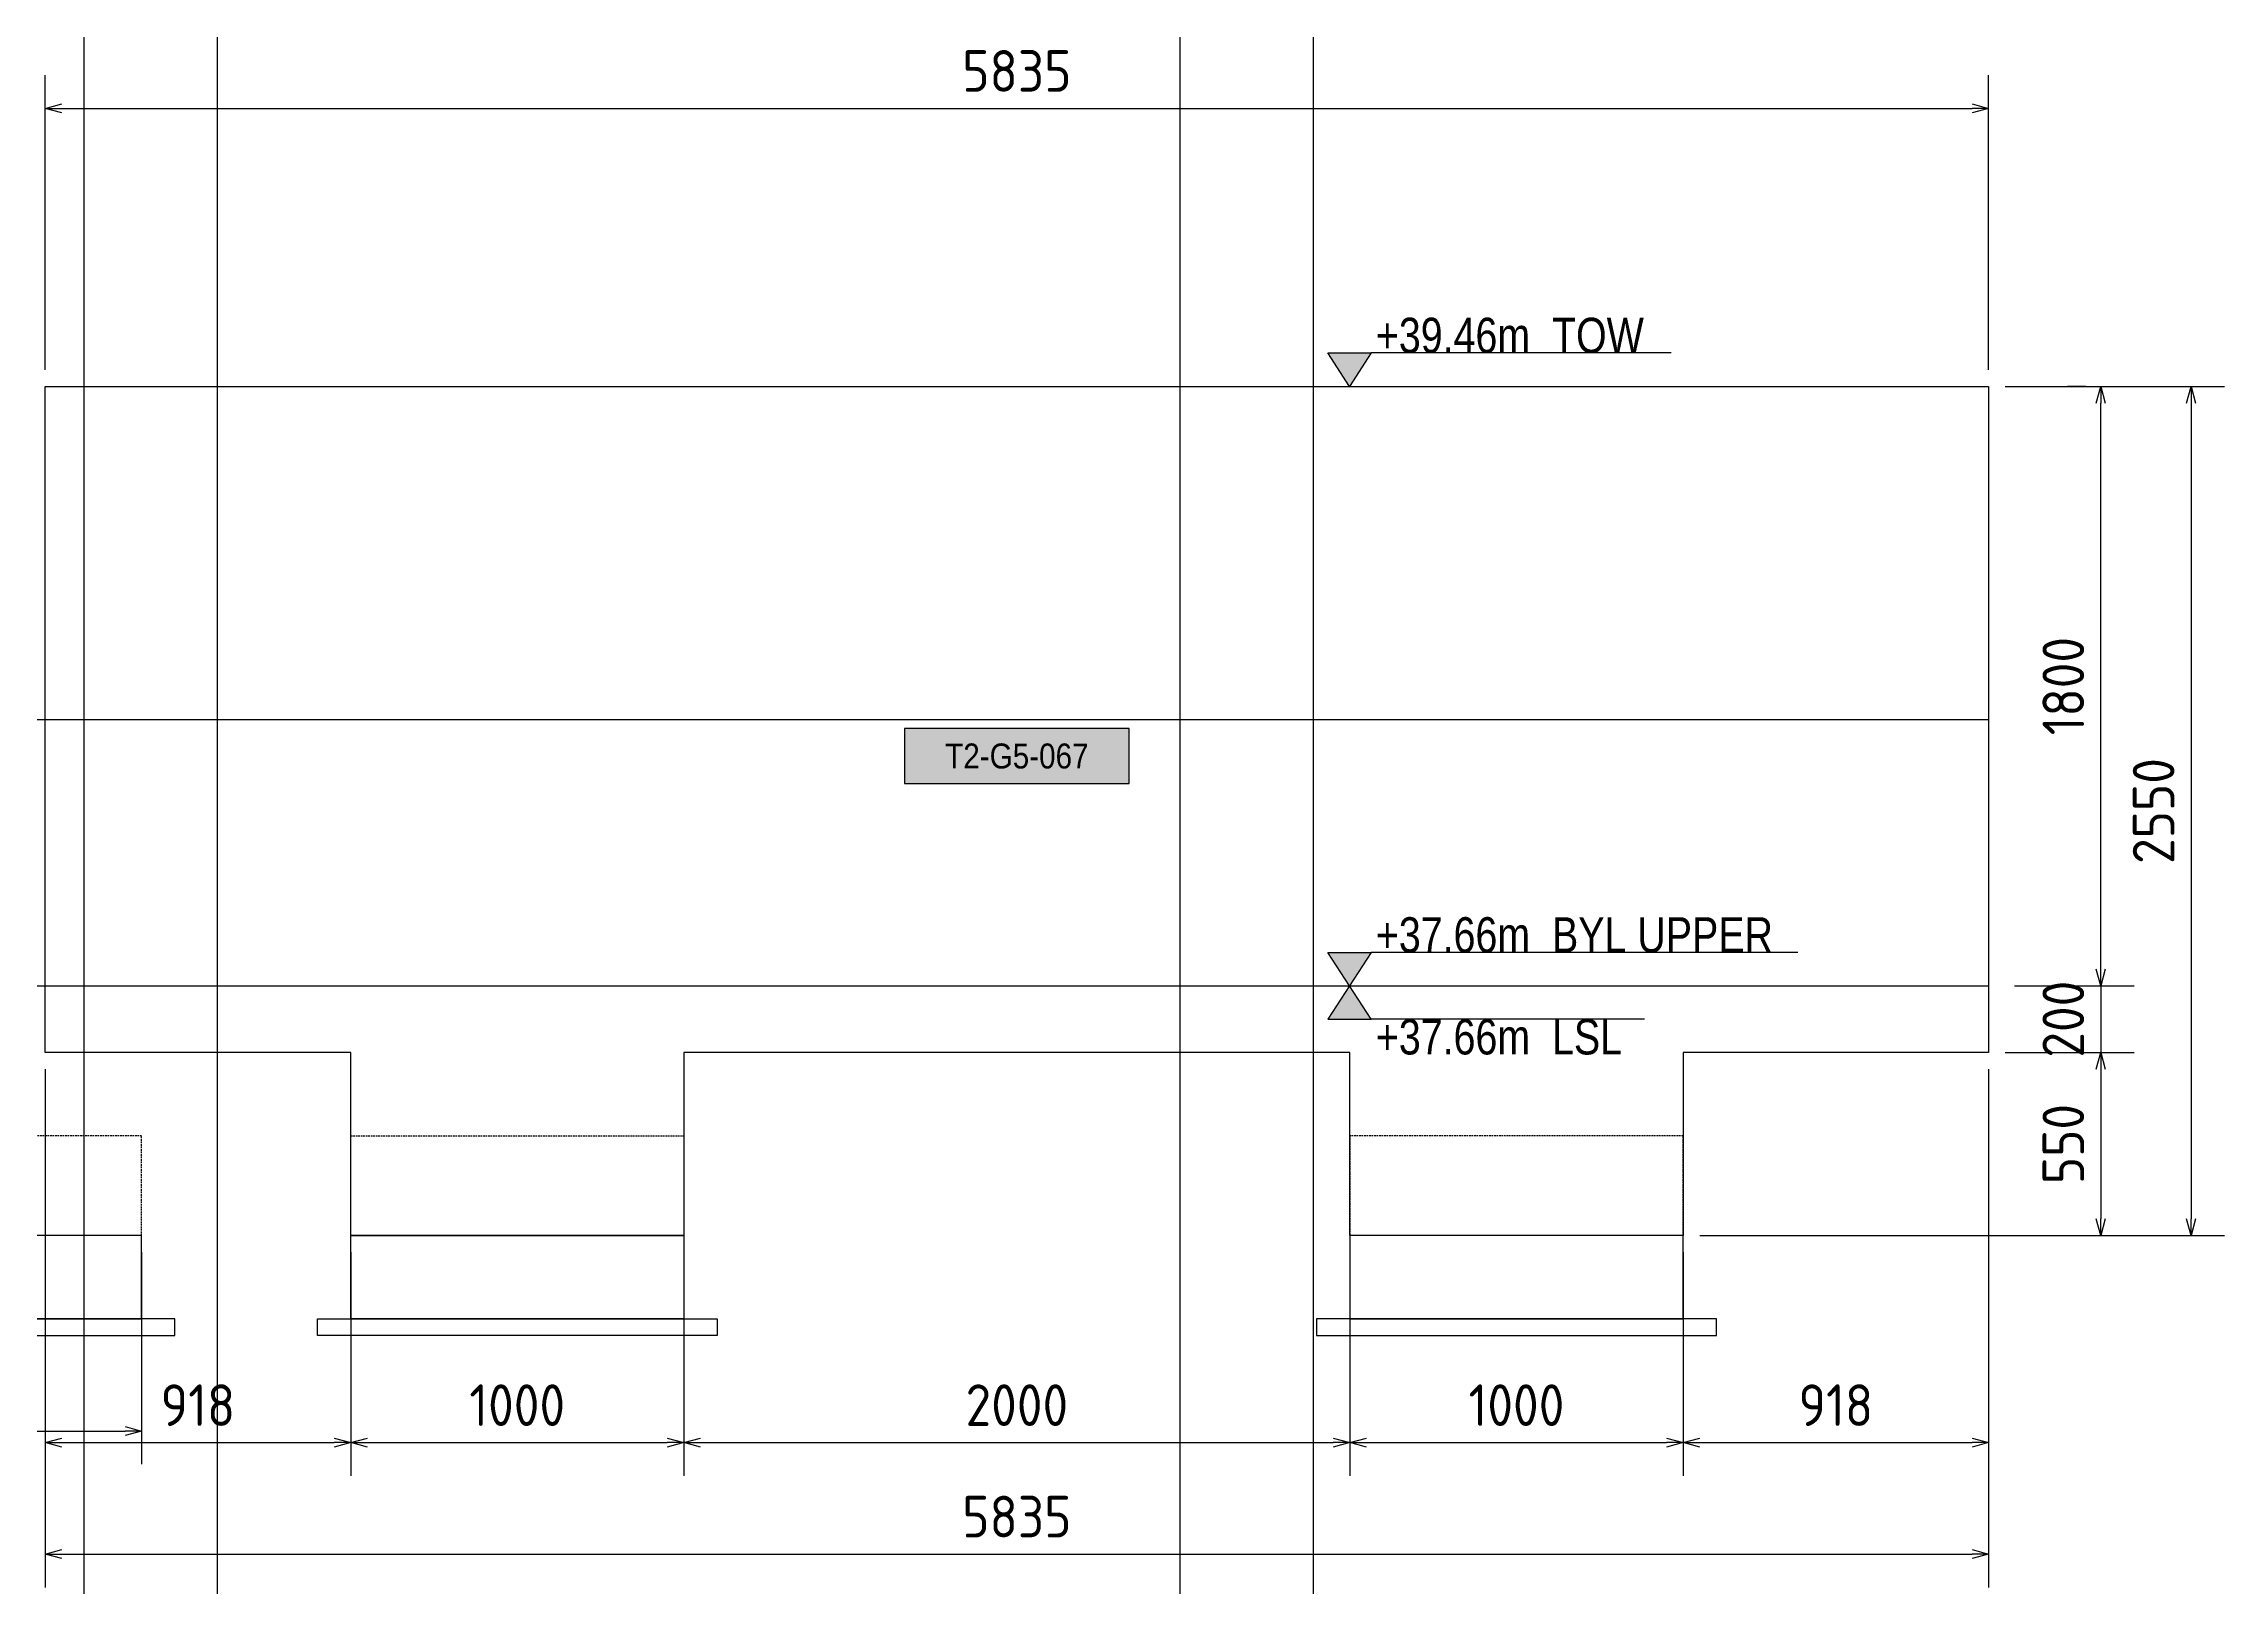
# Model space of a CAD drawing. Header units: centimetres. Extents: x -6122352 to 4157695, y -1694241 to 1947892.
# Drawn here: x 3320031 to 3326578, y 105562 to 110198 of the extents above; entities that cross this region are included whole.
import ezdxf
from ezdxf.enums import TextEntityAlignment as Align

# ---------------------------------------------------------------- set-up
doc = ezdxf.new("R2010")
doc.units = ezdxf.units.CM
doc.header["$MEASUREMENT"] = 0
doc.header["$PDMODE"] = 66
doc.header["$PDSIZE"] = 100
doc.linetypes.add('23585-XR-AR-END-SETTING OUT PLAN$0$HIDDEN', pattern=[0.375, 0.25, -0.125])
doc.linetypes.add('DASHED2', pattern=[0.375, 0.25, -0.125])
for name, color, linetype in [('00-MI-DIM', 7, 'Continuous'), ('@MI-TYPE-01', 30, 'Continuous'), ('@MI-TYPE-02', 6, 'Continuous'), ('JML-Dimension', 1, 'Continuous'), ('PANEL-TAGS', 7, 'Continuous'), ('SECTION', 130, 'Continuous')]:
    doc.layers.add(name, color=color, linetype=linetype)
doc.styles.add('PANELTAG_STYLE', font='arial.ttf')
doc.styles.add('Schueco-BEMSTIL', font='isocpeur.ttf', dxfattribs={"width": 0.9})
doc.styles.add('txt-Pisa-std', font='arial.ttf', dxfattribs={"width": 0.8})
doc.dimstyles.new('MI- JWC-TXT-2.5 MM', dxfattribs={"dimscale": 1.5, "dimtxt": 2.5, "dimasz": 1, "dimexe": 2, "dimexo": 1, "dimgap": 1, "dimtad": 1, "dimdec": 0, "dimdsep": 46, "dimtxsty": 'Schueco-BEMSTIL', "dimblk": 'OPEN30', "dimcen": 0, "dimdle": 2, "dimclrd": 140, "dimclre": 8, "dimclrt": 40, "dimadec": 0, "dimazin": 2, "dimtfac": 1, "dimtdec": 0, "dimtix": 1, "dimtmove": 2, "dimatfit": 3, "dimldrblk": 'OPEN', "dimfxl": 2, "dimlwd": -1, "dimlwe": -1, "dimarcsym": 0})

# ---------------------------------------------------------------- blocks, each defined once
blk = doc.blocks.new('T1-FOOTING ELEVATION')
at = {"color": 9}
blk.add_lwpolyline([(-600, -250), (600, -250), (600, -300), (-600, -300)], close=True, dxfattribs=at)
at = {"layer": '@MI-TYPE-01', "color": 114, "linetype": '23585-XR-AR-END-SETTING OUT PLAN$0$HIDDEN', "ltscale": 20, "true_color": 0x139b48}
blk.add_lwpolyline([(-500, 0), (-500, 300), (500, 300), (500, 0)], dxfattribs=at)
at = {"layer": '@MI-TYPE-01', "color": 114, "true_color": 0x139b48}
blk.add_lwpolyline([(-500, 0), (500, 0), (500, -250), (-500, -250)], close=True, dxfattribs=at)
blk = doc.blocks.new('_Open30')
at = {"color": 0, "linetype": 'ByBlock', "lineweight": -2}
for p, q in [((-1, 0.27), (0, 0)), ((0, 0), (-1, -0.27)), ((0, 0), (-1, 0))]:
    blk.add_line(p, q, dxfattribs=at)
blk = doc.blocks.new('*D3632')
at = {"layer": '@MI-TYPE-01', "color": 8, "transparency": 16777216}
for p, q in [((3319325.6, 106568.4), (3319325.6, 105931.8)), ((3320325.6, 106568.4), (3320325.6, 105931.8))]:
    blk.add_line(p, q, dxfattribs=at)
at = {"layer": '@MI-TYPE-01', "color": 140, "transparency": 16777216}
blk.add_line((3319375.6, 106031.8), (3320275.6, 106031.8), dxfattribs=at)
at = {"layer": 'Defpoints', "color": 0, "transparency": 16777216}
for p in [(3319325.6, 106618.4), (3320325.6, 106618.4), (3320325.6, 106031.8)]:
    blk.add_point(p, dxfattribs=at)
at = {"layer": '@MI-TYPE-01', "color": 140, "transparency": 16777216, "xscale": 50, "yscale": 50, "zscale": 50, "rotation": 180}
blk.add_blockref('_Open30', (3319325.6, 106031.8), dxfattribs=at)
at = {"layer": '@MI-TYPE-01', "color": 140, "transparency": 16777216, "xscale": 50, "yscale": 50, "zscale": 50}
blk.add_blockref('_Open30', (3320325.6, 106031.8), dxfattribs=at)
at = {"layer": '@MI-TYPE-01', "color": 40, "transparency": 16777216, "insert": (3319825.6, 106144.3), "char_height": 125, "attachment_point": 5, "style": 'Schueco-BEMSTIL'}
blk.add_mtext('1000', dxfattribs=at)
blk = doc.blocks.new('_Open')
at = {"color": 0, "linetype": 'ByBlock', "lineweight": -2}
for p, q in [((-1, 0.2), (0, 0)), ((-1, -0.2), (0, 0)), ((0, 0), (-1, 0))]:
    blk.add_line(p, q, dxfattribs=at)
blk = doc.blocks.new('*U2667')
at = {"layer": 'JML-Dimension'}
h = blk.add_hatch(color=10, dxfattribs=at)
h.dxf.hatch_style = 1
h.paths.add_polyline_path([(0, 0), (-1.54, 2.37), (1.54, 2.37)])
blk.add_line((20.93, 2.37), (1.54, 2.37), dxfattribs=at)
blk.add_lwpolyline([(0, 0), (-1.54, 2.37), (1.54, 2.37), (0, 0)], dxfattribs=at)
at = {"color": 5, "style": 'txt-Pisa-std', "width": 0.8}
blk.add_attdef('+0.0', text='', height=2.5, dxfattribs=at).set_placement((1.87, 2.37), align=Align.BOTTOM_LEFT)
blk = doc.blocks.new('*U1108')
at = {"layer": 'JML-Dimension'}
h = blk.add_hatch(color=10, dxfattribs=at)
h.dxf.hatch_style = 1
h.paths.add_polyline_path([(0, 0), (-1.54, 2.37), (1.54, 2.37)])
blk.add_line((31.81, 2.37), (1.54, 2.37), dxfattribs=at)
blk.add_lwpolyline([(0, 0), (-1.54, 2.37), (1.54, 2.37), (0, 0)], dxfattribs=at)
at = {"color": 5, "style": 'txt-Pisa-std', "width": 0.8}
blk.add_attdef('+0.0', text='', height=2.5, dxfattribs=at).set_placement((1.87, 2.37), align=Align.BOTTOM_LEFT)
blk = doc.blocks.new('*U2668')
at = {"layer": 'JML-Dimension'}
h = blk.add_hatch(color=10, dxfattribs=at)
h.dxf.hatch_style = 1
h.paths.add_polyline_path([(0, 0), (-1.54, 2.37), (1.54, 2.37)])
blk.add_line((22.83, 2.37), (1.54, 2.37), dxfattribs=at)
blk.add_lwpolyline([(0, 0), (-1.54, 2.37), (1.54, 2.37), (0, 0)], dxfattribs=at)
at = {"color": 5, "style": 'txt-Pisa-std', "width": 0.8}
blk.add_attdef('+0.0', text='', height=2.5, dxfattribs=at).set_placement((1.87, 2.37), align=Align.BOTTOM_LEFT)
blk = doc.blocks.new('*D3729')
at = {"layer": '00-MI-DIM', "color": 8, "transparency": 16777216}
for p, q in [((3320035.6, 109218.4), (3320035.6, 110103)), ((3325870.8, 109218.4), (3325870.8, 110103))]:
    blk.add_line(p, q, dxfattribs=at)
at = {"layer": '00-MI-DIM', "color": 140, "transparency": 16777216}
blk.add_line((3320085.6, 110003), (3325820.8, 110003), dxfattribs=at)
at = {"layer": 'Defpoints', "color": 0, "transparency": 16777216}
for p in [(3325870.8, 110003), (3320035.6, 109168.4), (3325870.8, 109168.4)]:
    blk.add_point(p, dxfattribs=at)
at = {"layer": '00-MI-DIM', "color": 140, "transparency": 16777216, "xscale": 50, "yscale": 50, "zscale": 50, "rotation": 180}
blk.add_blockref('_Open30', (3320035.6, 110003), dxfattribs=at)
at = {"layer": '00-MI-DIM', "color": 140, "transparency": 16777216, "xscale": 50, "yscale": 50, "zscale": 50}
blk.add_blockref('_Open30', (3325870.8, 110003), dxfattribs=at)
at = {"layer": '00-MI-DIM', "color": 40, "transparency": 16777216, "insert": (3322953.2, 110115.5), "char_height": 125, "attachment_point": 5, "style": 'Schueco-BEMSTIL'}
blk.add_mtext('5835', dxfattribs=at)
blk = doc.blocks.new('*D3730')
at = {"layer": '00-MI-DIM', "color": 140, "transparency": 16777216}
for p, q in [((3326207.4, 107418.4), (3326207.4, 107468.4)), ((3326207.4, 107368.4), (3326207.4, 107168.4)), ((3326207.4, 107118.4), (3326207.4, 107068.4))]:
    blk.add_line(p, q, dxfattribs=at)
at = {"layer": '00-MI-DIM', "color": 8, "transparency": 16777216}
for p, q in [((3326257.4, 107368.4), (3326307.4, 107368.4)), ((3325920.8, 107168.4), (3326307.4, 107168.4))]:
    blk.add_line(p, q, dxfattribs=at)
at = {"layer": 'Defpoints', "color": 0, "transparency": 16777216}
for p in [(3326207.4, 107368.4), (3325870.8, 107168.4), (3326207.4, 107168.4)]:
    blk.add_point(p, dxfattribs=at)
at = {"layer": '00-MI-DIM', "color": 140, "transparency": 16777216, "xscale": 50, "yscale": 50, "zscale": 50}
for p, rotation in [((3326207.4, 107368.4), 270), ((3326207.4, 107168.4), 90)]:
    blk.add_blockref('_Open30', p, dxfattribs=dict(at, rotation=rotation))
at = {"layer": '00-MI-DIM', "color": 40, "transparency": 16777216, "insert": (3326094.9, 107268.4), "char_height": 125, "attachment_point": 5, "rotation": 90, "style": 'Schueco-BEMSTIL'}
blk.add_mtext('200', dxfattribs=at)
blk = doc.blocks.new('*D3731')
at = {"layer": '00-MI-DIM', "color": 8, "transparency": 16777216}
for p, q in [((3325920.8, 107168.4), (3326307.4, 107168.4)), ((3326009.5, 106618.4), (3326307.4, 106618.4))]:
    blk.add_line(p, q, dxfattribs=at)
at = {"layer": '00-MI-DIM', "color": 140, "transparency": 16777216}
blk.add_line((3326207.4, 107118.4), (3326207.4, 106668.4), dxfattribs=at)
at = {"layer": 'Defpoints', "color": 0, "transparency": 16777216}
for p in [(3325870.8, 107168.4), (3325959.5, 106618.4), (3326207.4, 106618.4)]:
    blk.add_point(p, dxfattribs=at)
at = {"layer": '00-MI-DIM', "color": 140, "transparency": 16777216, "xscale": 50, "yscale": 50, "zscale": 50}
for p, rotation in [((3326207.4, 107168.4), 90), ((3326207.4, 106618.4), 270)]:
    blk.add_blockref('_Open30', p, dxfattribs=dict(at, rotation=rotation))
at = {"layer": '00-MI-DIM', "color": 40, "transparency": 16777216, "insert": (3326094.9, 106893.4), "char_height": 125, "attachment_point": 5, "rotation": 90, "style": 'Schueco-BEMSTIL'}
blk.add_mtext('550', dxfattribs=at)
blk = doc.blocks.new('*D3732')
at = {"layer": '00-MI-DIM', "color": 8, "transparency": 16777216}
for p, q in [((3320035.6, 107118.4), (3320035.6, 105896.9)), ((3320953.2, 106568.4), (3320953.2, 105896.9))]:
    blk.add_line(p, q, dxfattribs=at)
at = {"layer": '00-MI-DIM', "color": 140, "transparency": 16777216}
blk.add_line((3320085.6, 105996.9), (3320903.2, 105996.9), dxfattribs=at)
at = {"layer": 'Defpoints', "color": 0, "transparency": 16777216}
for p in [(3320035.6, 107168.4), (3320953.2, 106618.4), (3320953.2, 105996.9)]:
    blk.add_point(p, dxfattribs=at)
at = {"layer": '00-MI-DIM', "color": 140, "transparency": 16777216, "xscale": 50, "yscale": 50, "zscale": 50, "rotation": 180}
blk.add_blockref('_Open30', (3320035.6, 105996.9), dxfattribs=at)
at = {"layer": '00-MI-DIM', "color": 140, "transparency": 16777216, "xscale": 50, "yscale": 50, "zscale": 50}
blk.add_blockref('_Open30', (3320953.2, 105996.9), dxfattribs=at)
at = {"layer": '00-MI-DIM', "color": 40, "transparency": 16777216, "insert": (3320494.4, 106109.4), "char_height": 125, "attachment_point": 5, "style": 'Schueco-BEMSTIL'}
blk.add_mtext('918', dxfattribs=at)
blk = doc.blocks.new('*D3733')
at = {"layer": '00-MI-DIM', "color": 8, "transparency": 16777216}
for p, q in [((3320953.2, 106318.4), (3320953.2, 105896.9)), ((3321953.2, 106318.4), (3321953.2, 105896.9))]:
    blk.add_line(p, q, dxfattribs=at)
at = {"layer": '00-MI-DIM', "color": 140, "transparency": 16777216}
blk.add_line((3321003.2, 105996.9), (3321903.2, 105996.9), dxfattribs=at)
at = {"layer": 'Defpoints', "color": 0, "transparency": 16777216}
for p in [(3320953.2, 106368.4), (3321953.2, 106368.4), (3321953.2, 105996.9)]:
    blk.add_point(p, dxfattribs=at)
at = {"layer": '00-MI-DIM', "color": 140, "transparency": 16777216, "xscale": 50, "yscale": 50, "zscale": 50, "rotation": 180}
blk.add_blockref('_Open30', (3320953.2, 105996.9), dxfattribs=at)
at = {"layer": '00-MI-DIM', "color": 140, "transparency": 16777216, "xscale": 50, "yscale": 50, "zscale": 50}
blk.add_blockref('_Open30', (3321953.2, 105996.9), dxfattribs=at)
at = {"layer": '00-MI-DIM', "color": 40, "transparency": 16777216, "insert": (3321453.2, 106109.4), "char_height": 125, "attachment_point": 5, "style": 'Schueco-BEMSTIL'}
blk.add_mtext('1000', dxfattribs=at)
blk = doc.blocks.new('*D3734')
at = {"layer": '00-MI-DIM', "color": 8, "transparency": 16777216}
for p, q in [((3321953.2, 106568.4), (3321953.2, 105896.9)), ((3323953.2, 106568.4), (3323953.2, 105896.9))]:
    blk.add_line(p, q, dxfattribs=at)
at = {"layer": '00-MI-DIM', "color": 140, "transparency": 16777216}
blk.add_line((3322003.2, 105996.9), (3323903.2, 105996.9), dxfattribs=at)
at = {"layer": 'Defpoints', "color": 0, "transparency": 16777216}
for p in [(3321953.2, 106618.4), (3323953.2, 106618.4), (3323953.2, 105996.9)]:
    blk.add_point(p, dxfattribs=at)
at = {"layer": '00-MI-DIM', "color": 140, "transparency": 16777216, "xscale": 50, "yscale": 50, "zscale": 50, "rotation": 180}
blk.add_blockref('_Open30', (3321953.2, 105996.9), dxfattribs=at)
at = {"layer": '00-MI-DIM', "color": 140, "transparency": 16777216, "xscale": 50, "yscale": 50, "zscale": 50}
blk.add_blockref('_Open30', (3323953.2, 105996.9), dxfattribs=at)
at = {"layer": '00-MI-DIM', "color": 40, "transparency": 16777216, "insert": (3322953.2, 106109.4), "char_height": 125, "attachment_point": 5, "style": 'Schueco-BEMSTIL'}
blk.add_mtext('2000', dxfattribs=at)
blk = doc.blocks.new('*D3735')
at = {"layer": '00-MI-DIM', "color": 8, "transparency": 16777216}
for p, q in [((3323953.2, 106568.4), (3323953.2, 105896.9)), ((3324953.2, 106568.4), (3324953.2, 105896.9))]:
    blk.add_line(p, q, dxfattribs=at)
at = {"layer": '00-MI-DIM', "color": 140, "transparency": 16777216}
blk.add_line((3324003.2, 105996.9), (3324903.2, 105996.9), dxfattribs=at)
at = {"layer": 'Defpoints', "color": 0, "transparency": 16777216}
for p in [(3323953.2, 106618.4), (3324953.2, 106618.4), (3324953.2, 105996.9)]:
    blk.add_point(p, dxfattribs=at)
at = {"layer": '00-MI-DIM', "color": 140, "transparency": 16777216, "xscale": 50, "yscale": 50, "zscale": 50, "rotation": 180}
blk.add_blockref('_Open30', (3323953.2, 105996.9), dxfattribs=at)
at = {"layer": '00-MI-DIM', "color": 140, "transparency": 16777216, "xscale": 50, "yscale": 50, "zscale": 50}
blk.add_blockref('_Open30', (3324953.2, 105996.9), dxfattribs=at)
at = {"layer": '00-MI-DIM', "color": 40, "transparency": 16777216, "insert": (3324453.2, 106109.4), "char_height": 125, "attachment_point": 5, "style": 'Schueco-BEMSTIL'}
blk.add_mtext('1000', dxfattribs=at)
blk = doc.blocks.new('*D3736')
at = {"layer": '00-MI-DIM', "color": 8, "transparency": 16777216}
for p, q in [((3325870.8, 107118.4), (3325870.8, 105896.9)), ((3324953.2, 106568.4), (3324953.2, 105896.9))]:
    blk.add_line(p, q, dxfattribs=at)
at = {"layer": '00-MI-DIM', "color": 140, "transparency": 16777216}
blk.add_line((3325003.2, 105996.9), (3325820.8, 105996.9), dxfattribs=at)
at = {"layer": 'Defpoints', "color": 0, "transparency": 16777216}
for p in [(3325870.8, 107168.4), (3324953.2, 106618.4), (3325870.8, 105996.9)]:
    blk.add_point(p, dxfattribs=at)
at = {"layer": '00-MI-DIM', "color": 140, "transparency": 16777216, "xscale": 50, "yscale": 50, "zscale": 50, "rotation": 180}
blk.add_blockref('_Open30', (3324953.2, 105996.9), dxfattribs=at)
at = {"layer": '00-MI-DIM', "color": 140, "transparency": 16777216, "xscale": 50, "yscale": 50, "zscale": 50}
blk.add_blockref('_Open30', (3325870.8, 105996.9), dxfattribs=at)
at = {"layer": '00-MI-DIM', "color": 40, "transparency": 16777216, "insert": (3325412, 106109.4), "char_height": 125, "attachment_point": 5, "style": 'Schueco-BEMSTIL'}
blk.add_mtext('918', dxfattribs=at)
blk = doc.blocks.new('*D3737')
at = {"layer": '00-MI-DIM', "color": 8, "transparency": 16777216}
for p, q in [((3320035.6, 107118.4), (3320035.6, 105562.3)), ((3325870.8, 107118.4), (3325870.8, 105562.3))]:
    blk.add_line(p, q, dxfattribs=at)
at = {"layer": '00-MI-DIM', "color": 140, "transparency": 16777216}
blk.add_line((3320085.6, 105662.3), (3325820.8, 105662.3), dxfattribs=at)
at = {"layer": 'Defpoints', "color": 0, "transparency": 16777216}
for p in [(3320035.6, 107168.4), (3325870.8, 107168.4), (3325870.8, 105662.3)]:
    blk.add_point(p, dxfattribs=at)
at = {"layer": '00-MI-DIM', "color": 140, "transparency": 16777216, "xscale": 50, "yscale": 50, "zscale": 50, "rotation": 180}
blk.add_blockref('_Open30', (3320035.6, 105662.3), dxfattribs=at)
at = {"layer": '00-MI-DIM', "color": 140, "transparency": 16777216, "xscale": 50, "yscale": 50, "zscale": 50}
blk.add_blockref('_Open30', (3325870.8, 105662.3), dxfattribs=at)
at = {"layer": '00-MI-DIM', "color": 40, "transparency": 16777216, "insert": (3322953.2, 105774.8), "char_height": 125, "attachment_point": 5, "style": 'Schueco-BEMSTIL'}
blk.add_mtext('5835', dxfattribs=at)
blk = doc.blocks.new('*D3738')
at = {"layer": '00-MI-DIM', "color": 8, "transparency": 16777216}
for p, q in [((3326162.3, 109168.4), (3326107.4, 109168.4)), ((3325948.2, 107368.4), (3326307.4, 107368.4))]:
    blk.add_line(p, q, dxfattribs=at)
at = {"layer": '00-MI-DIM', "color": 140, "transparency": 16777216}
blk.add_line((3326207.4, 107418.4), (3326207.4, 109118.4), dxfattribs=at)
at = {"layer": 'Defpoints', "color": 0, "transparency": 16777216}
for p in [(3326207.4, 109168.4), (3326212.3, 109168.4), (3325898.2, 107368.4)]:
    blk.add_point(p, dxfattribs=at)
at = {"layer": '00-MI-DIM', "color": 140, "transparency": 16777216, "xscale": 50, "yscale": 50, "zscale": 50}
for p, rotation in [((3326207.4, 109168.4), 90), ((3326207.4, 107368.4), 270)]:
    blk.add_blockref('_Open30', p, dxfattribs=dict(at, rotation=rotation))
at = {"layer": '00-MI-DIM', "color": 40, "transparency": 16777216, "insert": (3326094.9, 108268.4), "char_height": 125, "attachment_point": 5, "rotation": 90, "style": 'Schueco-BEMSTIL'}
blk.add_mtext('1800', dxfattribs=at)
blk = doc.blocks.new('*D3739')
at = {"layer": '00-MI-DIM', "color": 8, "transparency": 16777216}
for p, q in [((3325920.8, 109168.4), (3326578.5, 109168.4)), ((3325003.2, 106618.4), (3326578.5, 106618.4))]:
    blk.add_line(p, q, dxfattribs=at)
at = {"layer": '00-MI-DIM', "color": 140, "transparency": 16777216}
blk.add_line((3326478.5, 109118.4), (3326478.5, 106668.4), dxfattribs=at)
at = {"layer": 'Defpoints', "color": 0, "transparency": 16777216}
for p in [(3325870.8, 109168.4), (3324953.2, 106618.4), (3326478.5, 106618.4)]:
    blk.add_point(p, dxfattribs=at)
at = {"layer": '00-MI-DIM', "color": 140, "transparency": 16777216, "xscale": 50, "yscale": 50, "zscale": 50}
for p, rotation in [((3326478.5, 109168.4), 90), ((3326478.5, 106618.4), 270)]:
    blk.add_blockref('_Open30', p, dxfattribs=dict(at, rotation=rotation))
at = {"layer": '00-MI-DIM', "color": 40, "transparency": 16777216, "insert": (3326366, 107893.4), "char_height": 125, "attachment_point": 5, "rotation": 90, "style": 'Schueco-BEMSTIL'}
blk.add_mtext('2550', dxfattribs=at)
blk = doc.blocks.new('PANELTAG')
at = {"layer": 'PANEL-TAGS', "color": 1}
blk.add_lwpolyline([(-13.5, -3.3), (13.5, -3.3), (13.5, 3.3), (-13.5, 3.3)], close=True, dxfattribs=at)
at = {"layer": 'PANEL-TAGS', "color": 40, "true_color": 0xffd700}
blk.add_solid([(-13.5, -3.3), (13.5, -3.3), (-13.5, 3.3), (13.5, 3.3)], dxfattribs=at)
at = {"layer": 'PANEL-TAGS', "color": 5, "style": 'PANELTAG_STYLE', "width": 0.85}
blk.add_attdef('TAGNO', text='', height=3, dxfattribs=at).set_placement((0, 0), align=Align.MIDDLE)

msp = doc.modelspace()

# ---------------------------------------------------------------- linework, layer by layer
at = {"color": 160, "linetype": 'DASHED2', "ltscale": 5}
for points in [[(3301157.27139, 108168.39467), (3325870.8031, 108168.39467)], [(3301157.27139, 107368.39467), (3325870.8031, 107368.39467)]]:
    msp.add_lwpolyline(points, dxfattribs=at)
at = {"layer": '@MI-TYPE-01', "color": 8}
for p in [(3320153.31016, 66901.25174), (3320553.31015, 66901.18084), (3323443.7977, 66900.20302), (3323843.77352, 66899.97153)]:
    msp.add_xline(p, (0, 1), dxfattribs=at)
at = {"layer": '@MI-TYPE-02', "color": 6}
msp.add_lwpolyline([(3323953.21234, 106618.39467), (3323953.21234, 107168.39467), (3321953.21234, 107168.39467), (3321953.21234, 106618.39467), (3320953.21234, 106618.39467), (3320953.21234, 107168.39467), (3320035.62158, 107168.39467), (3320035.62158, 109168.39467), (3325870.8031, 109168.39467), (3325870.8031, 107168.39467), (3324953.21234, 107168.39467), (3324953.21234, 106618.39467)], close=True, dxfattribs=at)

# ---------------------------------------------------------------- block references
at = {"layer": '@MI-TYPE-01', "color": 30, "xscale": -1}
for p in [(3319825.62158, 106618.39467), (3324453.21234, 106618.39467)]:
    msp.add_blockref('T1-FOOTING ELEVATION', p, dxfattribs=at)
at = {"layer": '@MI-TYPE-01', "color": 30}
msp.add_blockref('T1-FOOTING ELEVATION', (3321453.21234, 106618.39467), dxfattribs=at)
at = {"layer": 'PANEL-TAGS', "color": 30}
ref = msp.add_blockref('PANELTAG', (3322953.21234, 108058.57007), dxfattribs=dict(at, xscale=25, yscale=25, zscale=25))
ref.add_attrib('TAGNO', 'T2-G5-067', dxfattribs={"color": 5, "height": 75, "style": 'PANELTAG_STYLE', "width": 0.85}).set_placement((3322953.21234, 108058.57007), align=Align.MIDDLE_CENTER)
at = {"layer": 'SECTION', "color": 6}
ref = msp.add_blockref('*U2668', (3323951.88447, 109168.39467), dxfattribs=dict(at, xscale=42.30147098076819, yscale=42.30147098076819, zscale=42.30147098076819))
ref.add_attrib('+0.0', '+39.46m  TOW', (3324031.01312, 109268.65173), dxfattribs={"layer": 'JML-Dimension', "color": 5, "height": 105.7536775, "style": 'txt-Pisa-std', "width": 0.8})
ref = msp.add_blockref('*U1108', (3323951.88447, 107368.39467), dxfattribs=dict(at, xscale=42.30147098076819, yscale=42.30147098076819, zscale=42.30147098076819))
ref.add_attrib('+0.0', '+37.66m  BYL UPPER', (3324031.01312, 107468.65173), dxfattribs={"layer": 'JML-Dimension', "color": 5, "height": 105.7536775, "style": 'txt-Pisa-std', "width": 0.8})
ref = msp.add_blockref('*U2667', (3323951.88447, 107368.39467), dxfattribs=dict(at, xscale=-42.30147098076819, yscale=42.30147098076819, zscale=42.30147098076819, rotation=179.999999999842))
ref.add_attrib('+0.0', '+37.66m  LSL', (3324031.01312, 107162.38392), dxfattribs={"layer": 'JML-Dimension', "color": 5, "height": 105.7536775, "style": 'txt-Pisa-std', "width": 0.8})

# ---------------------------------------------------------------- dimensions: what is measured, and where the dimension line sits
at = {"layer": '00-MI-DIM', "color": 30}
dim = msp.add_linear_dim(base=(3325870.8031, 110003.0063), p1=(3320035.62158, 109168.39467), p2=(3325870.8031, 109168.39467), dimstyle='MI- JWC-TXT-2.5 MM', dxfattribs=at)
dim.commit()
dim.dimension.update_dxf_attribs({"geometry": '*D3729', "text_midpoint": (3322953.21234, 110003.0063), "dimtype": 160})
for base, p1, p2, picture, middle in [((3326478.49454, 106618.39467), (3325870.8031, 109168.39467), (3324953.21234, 106618.39467), '*D3739', (3326365.99454, 107893.39467)), ((3326207.44588, 109168.39467), (3325898.16698, 107368.39467), (3326212.33628, 109168.39467), '*D3738', (3326094.94588, 108268.39467)), ((3326207.44588, 107168.39467), (3326207.44588, 107368.39467), (3325870.8031, 107168.39467), '*D3730', (3326094.94588, 107268.39467)), ((3326207.44588, 106618.39467), (3325870.8031, 107168.39467), (3325959.51333, 106618.39467), '*D3731', (3326094.94588, 106893.39467))]:
    dim = msp.add_linear_dim(base=base, p1=p1, p2=p2, angle=90, dimstyle='MI- JWC-TXT-2.5 MM', dxfattribs=at)
    dim.commit()
    dim.dimension.update_dxf_attribs({"geometry": picture, "text_midpoint": middle})
for base, p1, p2, picture, middle in [((3320953.21234, 105996.87165), (3320035.62158, 107168.39467), (3320953.21234, 106618.39467), '*D3732', (3320494.41696, 106109.37165)), ((3325870.8031, 105662.25148), (3320035.62158, 107168.39467), (3325870.8031, 107168.39467), '*D3737', (3322953.21234, 105774.75148)), ((3325870.8031, 105996.87165), (3324953.21234, 106618.39467), (3325870.8031, 107168.39467), '*D3736', (3325412.00772, 106109.37165)), ((3323953.21234, 105996.87165), (3321953.21234, 106618.39467), (3323953.21234, 106618.39467), '*D3734', (3322953.21234, 106109.37165)), ((3324953.21234, 105996.87165), (3323953.21234, 106618.39467), (3324953.21234, 106618.39467), '*D3735', (3324453.21234, 106109.37165)), ((3321953.21234, 105996.87165), (3320953.21234, 106368.39467), (3321953.21234, 106368.39467), '*D3733', (3321453.21234, 106109.37165))]:
    dim = msp.add_linear_dim(base=base, p1=p1, p2=p2, dimstyle='MI- JWC-TXT-2.5 MM', dxfattribs=at)
    dim.commit()
    dim.dimension.update_dxf_attribs({"geometry": picture, "text_midpoint": middle})
at = {"layer": '@MI-TYPE-01'}
dim = msp.add_linear_dim(base=(3320325.62158, 106031.79853), p1=(3319325.62158, 106618.39467), p2=(3320325.62158, 106618.39467), dimstyle='MI- JWC-TXT-2.5 MM', dxfattribs=at)
dim.commit()
dim.dimension.update_dxf_attribs({"geometry": '*D3632', "text_midpoint": (3319825.62158, 106144.29853)})

doc.saveas('drawing.dxf')
